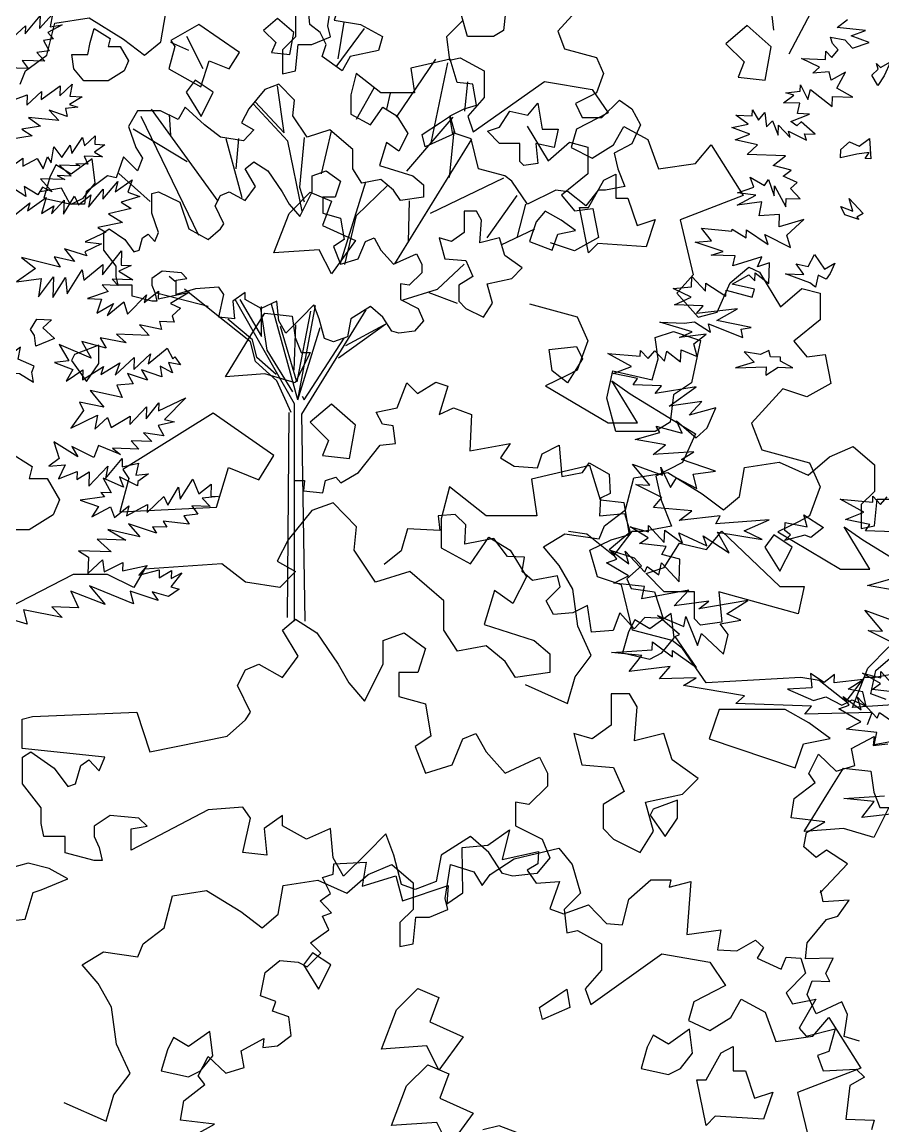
# Model space of a CAD drawing. Header units: inches. Extents: x 11.9 to 85.3, y 21.1 to 37.4.
# Drawn here: x 60.496 to 61.002, y 23.012 to 23.66 of the extents above; entities that cross this region are included whole.
import ezdxf

# ---------------------------------------------------------------- set-up
doc = ezdxf.new("R2010")
doc.units = ezdxf.units.IN
doc.header["$MEASUREMENT"] = 0
doc.layers.add('CAY', color=94, linetype='Continuous')
doc.layers.add('CAY-3', color=61, linetype='Continuous')

# ---------------------------------------------------------------- blocks, each defined once
blk = doc.blocks.new('A$C76451831')
at = {"layer": 'CAY'}
for p, q in [((1288.9, 1909.2), (1320.1, 1922.7)), ((1320.1, 1922.7), (1347.8, 1898.6)), ((1261.1, 1885), (1288.9, 1909.2)), ((1171.5, 1857.3), (1178, 1895)), ((1178, 1895), (1223.4, 1902.1)), ((1223.4, 1902.1), (1261.1, 1885)), ((1347.8, 1898.6), (1347.8, 1863.8)), ((1022.3, 1839.6), (1033, 1881.5)), ((1033, 1881.5), (1077.8, 1888.5)), ((1077.8, 1888.5), (1122.6, 1860.8)), ((1347.8, 1863.8), (1330.7, 1846.6)), ((1122.6, 1860.8), (1150.3, 1839.6)), ((1150.3, 1839.6), (1171.5, 1857.3)), ((1347.8, 1818.9), (1351.4, 1853.7)), ((1351.4, 1853.7), (1369, 1853.7)), ((994.6, 1818.9), (1022.3, 1839.6)), ((1330.7, 1846.6), (1330.7, 1815.4)), ((915, 1791.2), (942.7, 1808.3)), ((942.7, 1808.3), (987.6, 1801.8)), ((987.6, 1801.8), (994.6, 1818.9)), ((1330.7, 1815.4), (1347.8, 1818.9)), ((935.7, 1767), (915, 1791.2)), ((3764, 1772.8), (3822.4, 1787)), ((3822.4, 1787), (3840.1, 1765.7)), ((953.4, 1735.8), (935.7, 1767)), ((3573, 1752.2), (3604.2, 1765.7)), ((3604.2, 1765.7), (3631.9, 1741.6)), ((3673.8, 1720.9), (3680.9, 1765.7)), ((3680.9, 1765.7), (3711.5, 1755.7)), ((3732.8, 1752.2), (3764, 1772.8)), ((3840.1, 1765.7), (3850.7, 1728)), ((3545.3, 1728), (3573, 1752.2)), ((3711.5, 1755.7), (3722.2, 1738)), ((3722.2, 1738), (3732.8, 1752.2)), ((959.8, 1687.4), (953.4, 1735.8)), ((3455.6, 1700.3), (3462.1, 1738)), ((3462.1, 1738), (3507.5, 1745.1)), ((3507.5, 1745.1), (3545.3, 1728)), ((3631.9, 1741.6), (3631.9, 1706.7)), ((3306.5, 1682.6), (3317.1, 1724.4)), ((3317.1, 1724.4), (3361.9, 1731.5)), ((3361.9, 1731.5), (3406.7, 1703.8)), ((3677.3, 1706.7), (3673.8, 1720.9)), ((3850.7, 1728), (3829.5, 1706.7)), ((3631.9, 1706.7), (3614.8, 1689.6)), ((3653.2, 1696.7), (3677.3, 1706.7)), ((3829.5, 1706.7), (3833, 1676.1)), ((3406.7, 1703.8), (3434.4, 1682.6)), ((3434.4, 1682.6), (3455.6, 1700.3)), ((3631.9, 1661.9), (3635.5, 1696.7)), ((3635.5, 1696.7), (3653.2, 1696.7)), ((977.5, 1649), (959.8, 1687.4)), ((3278.8, 1661.9), (3306.5, 1682.6)), ((3614.8, 1689.6), (3614.8, 1658.4)), ((3833, 1676.1), (3847.2, 1679)), ((3847.2, 1679), (3878.4, 1661.9)), ((3271.7, 1644.8), (3278.8, 1661.9)), ((3614.8, 1658.4), (3631.9, 1661.9)), ((3878.4, 1661.9), (3878.4, 1627.1)), ((956.3, 1621.3), (977.5, 1649)), ((3199.2, 1634.2), (3226.9, 1651.3)), ((3226.9, 1651.3), (3271.7, 1644.8)), ((3864.3, 1582.3), (3957.4, 1648.4)), ((3957.4, 1648.4), (4019.9, 1637.7)), ((3219.8, 1610), (3199.2, 1634.2)), ((4019.9, 1637.7), (4040.5, 1607.1)), ((946.3, 1586.5), (956.3, 1621.3)), ((3878.4, 1627.1), (3857.2, 1602.9)), ((890.9, 1611.3), (946.3, 1586.5)), ((3237.5, 1578.7), (3219.8, 1610)), ((4040.5, 1607.1), (3999.3, 1585.8)), ((3857.2, 1602.9), (3864.3, 1582.3)), ((4047.6, 1565.2), (4061.2, 1589.4)), ((4061.2, 1589.4), (4092.4, 1572.3)), ((3244, 1530.4), (3237.5, 1578.7)), ((3999.3, 1585.8), (3992.2, 1561.6)), ((3992.2, 1561.6), (4019.9, 1548.1)), ((4019.9, 1548.1), (4047.6, 1565.2)), ((4092.4, 1572.3), (4106.6, 1533.9)), ((4154.9, 1541), (4175.6, 1565.2)), ((4175.6, 1565.2), (4217.4, 1499.1)), ((4106.6, 1533.9), (4154.9, 1541)), ((3261.7, 1492), (3244, 1530.4)), ((3240.4, 1464.3), (3261.7, 1492)), ((4217.4, 1499.1), (4134.9, 1467.3)), ((3230.4, 1429.5), (3240.4, 1464.3)), ((4134.9, 1467.3), (4152, 1395.3)), ((3175, 1454.3), (3230.4, 1429.5)), ((5019.2, 937.2), (4991.7, 907.3)), ((4701.9, 860.6), (4738.9, 910.7)), ((4704.6, 871.1), (4712.5, 918.7)), ((5357.2, 912.1), (5370.7, 922.5)), ((5394.2, 908.1), (5357.2, 912.1)), ((4527.8, 857.9), (4506.6, 900.2)), ((4991.7, 907.3), (5000.7, 884.1)), ((5351, 891), (5348.6, 899.3)), ((5348.6, 899.3), (5367.1, 895.9)), ((5367.1, 895.9), (5377.5, 884.7)), ((5375.4, 901.1), (5394.2, 908.1)), ((5399.1, 892.1), (5375.4, 901.1)), ((4509.3, 881.7), (4485.5, 892.2)), ((5000.7, 884.1), (5042.4, 872.7)), ((5350.4, 872.5), (5358.4, 882.6)), ((5358.4, 882.6), (5351, 891)), ((5377.5, 884.7), (5399.1, 892.1)), ((4781, 794.5), (4832.5, 870.4)), ((4850.9, 870.4), (4799.8, 858.6)), ((4860, 840.1), (4850.9, 870.4)), ((5042.4, 872.7), (5051.8, 851.9)), ((5310.5, 871.2), (5342.1, 870.1)), ((5334.1, 859.9), (5310.5, 871.2)), ((5342.1, 870.1), (5342.5, 880.9)), ((5342.5, 880.9), (5350.4, 872.5)), ((4799.8, 858.6), (4804.6, 826.3)), ((4826.2, 761), (4847.8, 865.6)), ((5325.6, 852), (5334.1, 859.9)), ((5347, 854), (5325.6, 852)), ((5349.4, 843.1), (5347, 854)), ((5368.3, 853.3), (5349.4, 843.1)), ((5356.7, 832.4), (5368.3, 853.3)), ((4626.9, 837.7), (4608.4, 831)), ((4647.3, 816.9), (4626.9, 837.7)), ((4728.3, 851.9), (4721.2, 824)), ((4760.5, 826.3), (4728.3, 851.9)), ((4880.8, 837.7), (4860, 840.1)), ((4870.1, 802.5), (4874.1, 840.9)), ((4885.5, 810.2), (4880.8, 837.7)), ((5051.8, 851.9), (5042.4, 826.3)), ((4608.4, 831), (4587.6, 805.5)), ((4634, 774), (4625.3, 835.7)), ((4721.2, 824), (4721.2, 798.4)), ((4728.6, 791.9), (4751.7, 832.8)), ((4804.6, 826.3), (4760.5, 826.3)), ((4768, 805.1), (4772.9, 825.9)), ((5042.4, 826.3), (5033.3, 821.6)), ((5287.1, 813.5), (5300.6, 823.4)), ((5290.3, 826.5), (5309, 828.6)), ((5300.6, 823.4), (5290.3, 826.5)), ((5309, 828.6), (5309.3, 836.7)), ((5309.3, 836.7), (5319, 817.8)), ((5319, 817.8), (5322.2, 830.9)), ((5322.2, 830.9), (5350.9, 808.5)), ((5377.6, 820.8), (5356.7, 832.4)), ((4638.7, 763.4), (4593.5, 812.2)), ((4595.8, 814.5), (4634, 774)), ((4645.4, 796.4), (4647.3, 816.9)), ((4869.4, 805.5), (4885.5, 810.2)), ((5033.3, 821.6), (5014.8, 812.5)), ((5014.8, 812.5), (5023.9, 794.1)), ((5049.4, 794.1), (5072.6, 816.9)), ((5072.6, 816.9), (5088.7, 805.5)), ((5308.4, 812.7), (5287.1, 813.5)), ((5305.2, 799.3), (5308.4, 812.7)), ((5350.9, 808.5), (5351.3, 821.7)), ((5351.3, 821.7), (5377.6, 820.8)), ((4442.1, 803.1), (4430.3, 782.3)), ((4472, 803.1), (4442.1, 803.1)), ((4522.3, 639.8), (4446.8, 795.6)), ((4547.7, 684.5), (4460.2, 805.1)), ((4495.2, 791.7), (4472, 803.1)), ((4485.8, 770.9), (4483.8, 797.9)), ((4504.2, 807.8), (4495.2, 791.7)), ((4529.8, 784.6), (4504.2, 807.8)), ((4587.6, 805.5), (4578.1, 787)), ((4663.8, 768.5), (4645.4, 796.4)), ((4721.2, 798.4), (4746.8, 784.6)), ((4746.8, 784.6), (4762.9, 807.8)), ((4762.9, 807.8), (4781.4, 796.4)), ((4781.4, 796.4), (4795.5, 773.2)), ((4794.3, 724.1), (4854.9, 794.5)), ((4850.9, 796.4), (4869.4, 805.5)), ((4857.6, 773.2), (4850.9, 796.4)), ((5088.7, 805.5), (5100.1, 784.6)), ((5240.9, 785.6), (5224.9, 797.1)), ((5224.9, 797.1), (5246.2, 796.3)), ((5246.2, 796.3), (5246.5, 804)), ((5246.5, 804), (5254.2, 790.6)), ((5254.2, 790.6), (5262.7, 800.7)), ((5262.7, 800.7), (5264.7, 782.1)), ((5296.7, 789.1), (5321.1, 798.7)), ((5321.1, 798.7), (5305.2, 799.3)), ((4430.3, 782.3), (4439.8, 754.7)), ((4550.6, 768.5), (4529.8, 784.6)), ((4578.1, 787), (4594.3, 777.9)), ((4951.7, 782.9), (4979.4, 737.5)), ((5023.9, 794.1), (5049.4, 794.1)), ((5100.1, 784.6), (5088.7, 759.5)), ((5219.4, 781), (5240.9, 785.6)), ((5243.1, 772.4), (5219.4, 781)), ((5264.7, 782.1), (5272.7, 790)), ((5272.7, 790), (5280.2, 771.1)), ((5280.2, 771.1), (5280.7, 784.3)), ((5280.7, 784.3), (5296, 767.8)), ((5304.7, 783.4), (5296.7, 789.1)), ((5310.3, 788.7), (5304.7, 783.4)), ((5328.3, 772.2), (5310.3, 788.7)), ((4507, 736.3), (4436.2, 779.1)), ((4580.5, 763.8), (4550.6, 768.5)), ((4579.1, 689), (4557.9, 766.3)), ((4571.1, 726.8), (4574.5, 766.9)), ((4594.3, 777.9), (4580.5, 763.8)), ((4659.9, 768.1), (4654, 702.8)), ((4693.7, 777.9), (4663.8, 768.5)), ((4682.7, 720.5), (4695.7, 776.4)), ((4723.6, 752.4), (4693.7, 777.9)), ((4778.7, 602.9), (4879.6, 765.8)), ((4795.5, 773.2), (4783.7, 750)), ((4850.1, 715.8), (4856.4, 776.4)), ((4878.5, 766.1), (4857.6, 773.2)), ((4887.9, 726.8), (4878.5, 766.1)), ((5223.8, 764.9), (5243.1, 772.4)), ((5296, 767.8), (5293.5, 776.1)), ((5293.5, 776.1), (5317.1, 764.4)), ((5314.7, 772.6), (5328.3, 772.2)), ((5317.1, 764.4), (5314.7, 772.6)), ((4439.8, 754.7), (4448.8, 741)), ((4657.5, 671.8), (4638.7, 763.4)), ((4723.6, 726.8), (4723.6, 752.4)), ((4767.6, 761.4), (4758.6, 731.5)), ((4783.7, 750), (4767.6, 761.4)), ((4979.4, 737.5), (5007.1, 761.7)), ((5007.1, 761.7), (5031.3, 755.2)), ((5031.3, 755.2), (5031.3, 720.4)), ((5088.7, 759.5), (5065.6, 747.7)), ((5253, 758.5), (5223.8, 764.9)), ((5239.5, 745.8), (5253, 758.5)), ((4423.7, 742.9), (4414.2, 715.4)), ((4430.3, 736.3), (4423.7, 742.9)), ((4448.8, 741), (4442.1, 724.5)), ((5065.6, 747.7), (5070.3, 726.8)), ((5289.7, 744), (5239.5, 745.8)), ((5273.4, 731.5), (5289.7, 744)), ((4442.1, 724.5), (4430.3, 736.3)), ((4735.4, 708.3), (4723.6, 726.8)), ((4758.6, 731.5), (4802.2, 717.8)), ((4922.5, 717.8), (4887.9, 726.8)), ((5070.3, 726.8), (5079.3, 704)), ((5297.2, 725.2), (5273.4, 731.5)), ((5286.5, 717.4), (5297.2, 725.2)), ((4402.8, 717.8), (4374.9, 696.9)), ((4414.2, 715.4), (4402.8, 717.8)), ((4458.8, 684.4), (4417.8, 720.8)), ((4707.6, 603.7), (4740.9, 709.9)), ((4760.5, 713.1), (4735.4, 708.3)), ((4777, 699.3), (4760.5, 713.1)), ((4802.2, 717.8), (4816, 706)), ((4825.4, 669), (4921.3, 715.4)), ((4931.5, 710.7), (4922.5, 717.8)), ((4952.3, 680.8), (4931.5, 710.7)), ((5031.3, 720.4), (4996.5, 692.7)), ((5248.4, 702.9), (5243.4, 716.2)), ((5243.4, 716.2), (5262.1, 705.1)), ((5262.1, 705.1), (5267.3, 713.1)), ((5267.3, 713.1), (5274.7, 691.5)), ((5304.8, 709.1), (5286.5, 717.4)), ((5296.4, 701.2), (5304.8, 709.1)), ((4342.7, 701.7), (4314.8, 696.9)), ((4354.1, 680.8), (4342.7, 701.7)), ((4374.9, 696.9), (4372.6, 680.8)), ((4654, 702.8), (4659.9, 684)), ((4728.7, 665.9), (4769.2, 705.2)), ((4786.1, 685.5), (4777, 699.3)), ((4816, 706), (4816, 689.9)), ((4989.3, 699.3), (4952.3, 680.8)), ((5005.4, 696.9), (4989.3, 699.3)), ((5028.6, 678.5), (5005.4, 696.9)), ((5044.7, 699.3), (5028.6, 678.5)), ((5054.2, 699.3), (5044.7, 699.3)), ((5079.3, 704), (5054.2, 699.3)), ((5226.8, 695.5), (5248.4, 702.9)), ((5250.7, 692.4), (5226.8, 695.5)), ((5274.7, 691.5), (5275.2, 704.7)), ((5275.2, 704.7), (5290.1, 677.4)), ((5309, 687.6), (5296.4, 701.2)), ((4372.6, 680.8), (4354.1, 680.8)), ((4816, 689.9), (4786.1, 685.5)), ((4796.7, 631.7), (4797.9, 685.1)), ((4899.3, 636.8), (4938.6, 692.2)), ((4938.6, 636.8), (4950, 680.8)), ((4996.5, 692.7), (5013.6, 672)), ((5226.3, 679.6), (5250.7, 692.4)), ((5258.6, 683.9), (5226.3, 679.6)), ((5255.2, 665.5), (5258.6, 683.9)), ((5290.1, 677.4), (5290.5, 688.3)), ((5290.5, 688.3), (5309, 687.6)), ((4713.4, 601.8), (4728.7, 665.9)), ((5013.6, 672), (5037.8, 675)), ((5037.8, 675), (5044.9, 637.2)), ((5282, 667.2), (5255.2, 665.5)), ((5281.5, 650.9), (5282, 667.2)), ((5313.5, 660.7), (5281.5, 650.9)), ((5291.5, 640.2), (5313.5, 660.7)), ((4917.8, 627.7), (4961.8, 648.6)), ((5044.9, 637.2), (5013.6, 619.5)), ((5179.9, 649.5), (5219.6, 645.4)), ((5192.9, 632.7), (5179.9, 649.5)), ((5219.6, 645.4), (5219.7, 648.1)), ((5219.7, 648.1), (5238.4, 636.6)), ((5238.4, 636.6), (5238.7, 647.4)), ((5238.7, 647.4), (5267.1, 627.9)), ((5262.5, 641.2), (5296.4, 624.1)), ((5267.1, 627.9), (5262.5, 641.2)), ((5296.4, 624.1), (5291.5, 640.2)), ((5013.6, 619.5), (4982.4, 630.1)), ((5171.6, 631.2), (5192.9, 632.7)), ((5208.3, 619), (5171.6, 631.2)), ((5192.3, 614.2), (5208.3, 619)), ((5224, 613.1), (5192.3, 614.2)), ((5220.8, 600), (5224, 613.1)), ((5258.8, 611.8), (5220.8, 600)), ((5252.9, 598.9), (5258.8, 611.8)), ((4834.4, 569.5), (4869.4, 602.2)), ((5268.9, 603.8), (5252.9, 598.9)), ((5268, 577.1), (5268.9, 603.8)), ((4491.5, 579.5), (4483.4, 586)), ((5166.8, 572.4), (5167.3, 586)), ((5167.3, 586), (5185.2, 566.8)), ((5219.9, 576), (5241.7, 588.4)), ((5241.7, 588.4), (5249.5, 580.4)), ((5249.5, 580.4), (5249.9, 590.8)), ((5249.9, 590.8), (5268, 577.1)), ((4534.5, 546.7), (4466.9, 564.4)), ((4541.2, 539.6), (4503.7, 569.7)), ((4789.6, 555.4), (4834.4, 569.5)), ((4823, 565.2), (4860, 551.4)), ((5142.7, 570.6), (5166.8, 572.4)), ((5166.3, 559.3), (5142.7, 570.6)), ((5185.2, 566.8), (5185.5, 577.2)), ((5185.5, 577.2), (5211.7, 560.4)), ((5211.7, 560.4), (5212, 568.1)), ((5212, 568.1), (5246.1, 559.2)), ((5249.2, 569.6), (5219.9, 576)), ((5246.1, 559.2), (5249.2, 569.6)), ((4647.3, 419.7), (4569.9, 556)), ((4575.8, 556.2), (4604.1, 507.8)), ((4651.6, 424.8), (4617.3, 549.9)), ((5144.7, 549.2), (5166.3, 559.3)), ((5181.8, 547.9), (5144.7, 549.2)), ((4589.9, 500.7), (4541.2, 539.6)), ((4602.9, 544.4), (4611.2, 489.7)), ((4604.1, 507.8), (4604.1, 546.7)), ((4668.2, 540.8), (4650.5, 448.4)), ((4651.6, 424.8), (4675, 548.1)), ((4656.8, 405.9), (4741.3, 542.4)), ((5173.3, 537.8), (5181.8, 547.9)), ((5227, 544), (5173.3, 537.8)), ((5199.7, 528.7), (5227, 544)), ((4592.3, 503.1), (4560.4, 530.2)), ((4650.5, 448.4), (4629.2, 520.8)), ((4646.9, 463.7), (4649.3, 523.1)), ((4705.1, 479.9), (4766.8, 524.3)), ((4714.5, 496), (4764.5, 523.1)), ((5125.3, 526.3), (5157, 525.2)), ((5167.5, 513.9), (5125.3, 526.3)), ((5157, 525.2), (5170.6, 527)), ((5170.6, 527), (5191.5, 513.1)), ((5189.1, 524.1), (5233.8, 506.2)), ((5191.5, 513.1), (5189.1, 524.1)), ((5244.7, 519.4), (5199.7, 528.7)), ((4651.6, 424.8), (4681.2, 519.2)), ((5150.9, 506.4), (5167.5, 513.9)), ((5185.9, 510.6), (5150.9, 506.4)), ((5169.6, 498), (5185.9, 510.6)), ((5231.5, 517.1), (5244.7, 519.4)), ((5233.8, 506.2), (5231.5, 517.1)), ((4596.6, 475.1), (4589.9, 500.7)), ((4598.2, 480.3), (4592.3, 503.1)), ((4659.9, 424.8), (4712.2, 505.4)), ((5174, 481.5), (5169.6, 498)), ((4623.3, 457.8), (4598.2, 480.3)), ((4611.2, 489.7), (4644.6, 435.4)), ((5057.3, 485.6), (5099.7, 481.8)), ((5088.4, 468.6), (5057.3, 485.6)), ((5099.7, 481.8), (5100, 489.5)), ((5100, 489.5), (5110.1, 478.8)), ((5110.1, 478.8), (5118.6, 488.9)), ((5118.6, 488.9), (5131.2, 475.3)), ((5131.2, 475.3), (5134.4, 488.3)), ((5134.4, 488.3), (5152.5, 474.6)), ((5152.5, 474.6), (5153.1, 490.4)), ((5153.1, 490.4), (5174, 481.5)), ((4624.5, 449.6), (4596.6, 475.1)), ((5064.1, 459.1), (5088.4, 468.6)), ((4643, 408.3), (4624.5, 449.6)), ((5062.5, 449.6), (5086.7, 432.5)), ((5096, 452.5), (5064.1, 459.1)), ((5090.3, 444.6), (5096, 452.5)), ((5127.4, 443.3), (5090.3, 444.6)), ((5119.3, 433.1), (5127.4, 443.3)), ((5172.7, 441.7), (5119.3, 433.1)), ((5137.3, 416.6), (5172.7, 441.7)), ((4647.3, 135.4), (4647.3, 419.7)), ((4657.5, 429.5), (4659.9, 424.8)), ((5180.2, 422.8), (5137.3, 416.6)), ((5163.7, 404.8), (5180.2, 422.8)), ((4638.3, 140.1), (4640.6, 408.3)), ((4661.5, 135.4), (4656.8, 405.9)), ((5198.4, 414.5), (5163.7, 404.8)), ((5187.1, 388.1), (5198.4, 414.5)), ((5120.6, 390.5), (5154.7, 381.1)), ((5125.3, 382.1), (5120.6, 390.5)), ((5154.7, 381.1), (5147.1, 397.2)), ((5147.1, 397.2), (5173, 375)), ((3883.8, 380.2), (3846.1, 373.1)), ((5093.2, 372.8), (5125.3, 382.1)), ((5171.9, 380.3), (5154.8, 342.6)), ((5173, 375), (5187.1, 388.1)), ((3831.9, 373.1), (3807.8, 341.8)), ((3846.1, 373.1), (3831.9, 373.1)), ((5132.9, 366), (5093.2, 372.8)), ((5116.6, 353.4), (5132.9, 366)), ((5169.7, 356.6), (5116.6, 353.4)), ((5153.5, 346.7), (5169.7, 356.6)), ((5198.3, 331.5), (5153.5, 346.7)), ((5112.4, 313.2), (5089.4, 340.8)), ((5089.4, 340.8), (5128.7, 326.2)), ((5154.8, 342.6), (5120.1, 324.9)), ((5126.4, 336.8), (5139.1, 310)), ((5128.7, 326.2), (5126.4, 336.8)), ((5120.1, 324.9), (5127.1, 293.6)), ((5139.1, 310), (5147.2, 322.9)), ((5147.2, 322.9), (5173.5, 308.8)), ((5168.7, 327.6), (5198.3, 331.5)), ((5173.5, 308.8), (5168.7, 327.6)), ((5093.9, 313.9), (5112.4, 313.2)), ((5127.7, 296.8), (5093.9, 313.9)), ((5116.8, 284), (5127.7, 296.8)), ((5127.1, 293.6), (5140.7, 259.4)), ((5167, 279.6), (5116.8, 284)), ((5150.7, 267), (5167, 279.6)), ((5110.3, 252.1), (5110.6, 260.2)), ((5110.6, 260.2), (5131.1, 238.2)), ((5204.4, 272.8), (5150.7, 267)), ((5198.6, 262.6), (5204.4, 272.8)), ((5268.1, 267.9), (5198.6, 262.6)), ((5235.4, 253.2), (5268.1, 267.9)), ((5029.8, 248.8), (5005.7, 252.3)), ((5064.6, 221), (5029.8, 248.8)), ((5088.8, 252.3), (5064.6, 221)), ((5110, 244.4), (5086.5, 258.4)), ((5086.5, 258.4), (5110.3, 252.1)), ((5103, 252.3), (5088.8, 252.3)), ((5140.7, 259.4), (5103, 252.3)), ((5131.1, 238.2), (5131.7, 254.1)), ((5131.7, 254.1), (5155.1, 237.4)), ((5155.1, 237.4), (5150.1, 250.7)), ((5150.1, 250.7), (5186.7, 233.6)), ((5186.7, 233.6), (5182.2, 246.9)), ((5182.2, 246.9), (5215.8, 224.4)), ((5200.9, 251.6), (5259, 241.9)), ((5215.8, 224.4), (5200.9, 251.6)), ((5259, 241.9), (5235.4, 253.2)), ((5098.9, 236.6), (5110, 244.4)), ((5133.6, 232.7), (5098.9, 236.6)), ((5127.8, 222.5), (5133.6, 232.7)), ((5069.2, 216.4), (5061.4, 227.5)), ((5061.4, 227.5), (5084.8, 210.4)), ((5080, 226.9), (5105.7, 199.2)), ((5084.8, 210.4), (5080, 226.9)), ((5151.6, 216.2), (5127.8, 222.5)), ((5055.4, 211.4), (5069.2, 216.4)), ((5084.3, 194.5), (5055.4, 211.4)), ((5105.7, 199.2), (5108.7, 206.8)), ((5108.7, 206.8), (5124.2, 195.8)), ((5124.2, 195.8), (5127.5, 211.6)), ((5127.5, 211.6), (5150.6, 186.8)), ((5150.6, 186.8), (5151.6, 216.2)), ((5065.3, 184.8), (5084.3, 194.5)), ((5105.1, 180.6), (5065.3, 184.8)), ((5101.8, 164.4), (5105.1, 180.6)), ((5163.4, 175.9), (5101.8, 164.4)), ((5144.1, 155.3), (5163.4, 175.9)), ((5189.6, 161.4), (5144.1, 155.3)), ((5240.4, 162.3), (5176.1, 151.4)), ((5176.1, 151.4), (5189.6, 161.4)), ((5213, 144.7), (5240.4, 162.3)), ((5231.3, 136.3), (5213, 144.7)), ((5150.9, 117.8), (5122.3, 142.4)), ((5122.3, 142.4), (5156.7, 128.1)), ((5156.7, 128.1), (5159.4, 141.1)), ((5159.4, 141.1), (5174.4, 103.4)), ((5204.4, 131.8), (5231.3, 136.3)), ((5214.8, 117.9), (5204.4, 131.8)), ((5145.4, 115.3), (5150.9, 117.8)), ((5174.4, 103.4), (5180, 119.1)), ((5180, 119.1), (5208.5, 91.8)), ((5208.5, 91.8), (5214.8, 117.9)), ((5115.3, 97.8), (5115.7, 108.2)), ((5115.7, 108.2), (5141.7, 88.7)), ((5173.4, 74.4), (5145.4, 115.3)), ((5062.2, 94.2), (5115.3, 97.8)), ((5101.9, 90.1), (5062.2, 94.2)), ((5085.3, 69.4), (5101.9, 90.1)), ((5141.7, 88.7), (5142, 96.8)), ((5142, 96.8), (5173.4, 74.4)), ((5138.6, 75.7), (5085.3, 69.4)), ((5124.9, 59.8), (5138.6, 75.7)), ((5172.9, 60.9), (5124.9, 59.8)), ((5156.3, 51), (5172.9, 60.9)), ((5236, 37.4), (5156.3, 51)), ((5224.8, 27.3), (5236, 37.4)), ((5323.5, 23.9), (5224.8, 27.3)), ((5314.9, 13.3), (5323.5, 23.9)), ((5402.9, 15.7), (5314.9, 13.3)), ((5396.9, 0), (5402.9, 15.7))]:
    blk.add_line(p, q, dxfattribs=at)
for points in [[(4216, 1534.3), (4196, 1540.6), (4200.2, 1569.1), (4192.8, 1586), (4159, 1570.1), (4147.4, 1595.5), (4153.8, 1613.4), (4177, 1612.3), (4171.7, 1622.9), (4181.2, 1642.9), (4145.3, 1641.9), (4147.4, 1663), (4172.8, 1693.5), (4187.5, 1697.8), (4202.3, 1718.9), (4168.5, 1716.7), (4165.4, 1731.5), (4164.3, 1728.3), (4200.2, 1766.3), (4172.8, 1784.2), (4159, 1774.7), (4143.2, 1788.5), (4146.4, 1807.4), (4170.6, 1821.2), (4126.4, 1826.4), (4130.6, 1851.7), (4158, 1872.8), (4149.6, 1884.4), (4162.2, 1909.7), (4185.4, 1887.6), (4209.7, 1895), (4205.5, 1917.1), (4235, 1933), (4233.9, 1921.4), (4252.9, 1923.5)], [(4250.8, 1981.5), (4230.8, 1988.9), (4237.1, 2019.4), (4256.1, 2035.3)], [(460.4, 1022.4), (484.6, 1036.1), (440.3, 1041.4), (444.5, 1066.7), (472, 1087.8), (463.5, 1099.4), (476.2, 1124.7), (499.4, 1102.6), (523.6, 1110), (519.4, 1132.1), (549, 1147.9), (547.9, 1136.3), (566.9, 1138.4), (584.8, 1152.1), (581.7, 1176.4), (560.6, 1183.8), (564.8, 1196.4), (544.7, 1203.8), (551.1, 1234.4), (570.1, 1250.2), (594.3, 1248.1), (605.9, 1241.8), (623.8, 1259.7), (610.1, 1273.4), (634.4, 1290.3), (625.9, 1308.2), (637.6, 1312.5), (622.8, 1328.3), (636.5, 1337.8), (625.9, 1358.9), (639.7, 1363.1), (640.7, 1376.8), (682.9, 1378.9), (677.6, 1347.3), (721.9, 1361), (730.4, 1328.3), (790.5, 1348.3), (788.4, 1324.1), (809.5, 1338.8), (808.4, 1397.9), (842.2, 1401.1), (870.6, 1421.1), (861.1, 1382.1), (908.6, 1392.6), (907.6, 1376.8), (893.8, 1368.4), (905.4, 1351.5), (936, 1353.6), (923.4, 1317.7), (941.3, 1311.4), (974, 1323), (997.2, 1298.7), (1018.3, 1296.6), (1026.7, 1330.4), (1055.2, 1355.7), (1081.6, 1355.7), (1079.5, 1346.2), (1107.9, 1353.6), (1102.7, 1284), (1147, 1290.3), (1142.7, 1263.9), (1168.1, 1262.9), (1192.3, 1276.6), (1202.9, 1267.1), (1194.4, 1253.4), (1226.1, 1238.6), (1232.4, 1254.5), (1251.4, 1253.4), (1257.7, 1233.4), (1232.4, 1208), (1240.8, 1193.3), (1271.4, 1199.6), (1249.3, 1161.6), (1258.8, 1151.1), (1296.7, 1160.6), (1288.3, 1131.1), (1273.5, 1125.8), (1280.9, 1105.7), (1324.2, 1107.9), (1334.7, 1097.3), (1315.7, 1086.8), (1310.4, 1042.5), (1347.4, 1041.4), (1344.2, 1028.7)], [(3881.7, 196.4), (3828.5, 190.1), (3845, 210.9), (3805.3, 215), (3858.5, 218.6)], [(3906.5, 296.7), (3844.9, 285.2), (3848.2, 301.4), (3808.5, 305.5), (3827.4, 315.3), (3798.5, 332.2), (3812.3, 337.1), (3804.5, 348.3), (3827.9, 331.1), (3823.1, 347.6), (3848.9, 320), (3851.8, 327.6), (3867.3, 316.6)], [(3876.8, 353.5), (3842, 357.4), (3853.2, 365.2), (3829.6, 379.1), (3853.4, 372.9), (3853.7, 381), (3874.2, 359)], [(3870.8, 417.6), (3837, 434.6), (3855.6, 434), (3832.5, 461.5), (3871.9, 447)], [(3876, 486.8), (3836.3, 493.6), (3868.4, 502.9)], [(3870.5, 564), (3833.4, 565.3), (3839.1, 573.3), (3807.2, 579.8), (3831.5, 589.4), (3800.4, 606.4), (3842.9, 602.6), (3843.1, 610.3), (3853.2, 599.5), (3861.7, 609.7)], [(4273.5, 893.6), (4295.6, 914.1), (4295.2, 903.7), (4314.6, 927.1), (4314, 910.8), (4331, 929.2), (4327.7, 913), (4343.6, 915.2), (4324.7, 905.4), (4332.1, 897), (4318.9, 894.7), (4326.6, 881.3), (4310.2, 879.2), (4320.7, 867.9), (4291.3, 868.9), (4299.1, 858.2), (4269.6, 859.3)], [(4270.8, 813.9), (4297.8, 823.8), (4297.4, 810.2), (4316.6, 828.2), (4316.2, 817.7), (4340.9, 835.5), (4340.4, 822.3), (4356.8, 837.6), (4353.5, 821.9), (4369.8, 821.3), (4353.1, 811), (4363.9, 807.9), (4348, 805.8), (4349.9, 795.3), (4326.6, 803.8), (4339.3, 790.2), (4299.5, 794.3), (4315, 782.9), (4290.8, 778.7), (4304.1, 770.1), (4277.2, 765.6)], [(4264.8, 720.7), (4292.2, 741.1), (4291.9, 730.6), (4310.8, 740.4), (4318.5, 727), (4324.5, 742.7), (4329.2, 734.8), (4332.6, 756), (4343, 742), (4354, 757.9), (4356.3, 747), (4370.2, 767.8), (4372.6, 757.3), (4386.6, 770), (4386.2, 759.1), (4399.3, 758.6), (4385.9, 748.7), (4396.1, 742.9), (4372.1, 743.7), (4377.2, 733.1), (4361.3, 733.7), (4366.6, 730.8), (4339.9, 731.7), (4355.3, 717.6), (4336.8, 718.2), (4347, 712.9), (4315.3, 714), (4330.6, 697.1), (4317.6, 703), (4311.9, 692.8), (4293.7, 703.8), (4295.9, 690.6), (4275.1, 704.5)], [(4279.1, 664.5), (4301.1, 682.3), (4298, 672), (4322.6, 689.7), (4316.4, 668.6), (4332.6, 678.5), (4329.6, 668.1), (4346.1, 686.1), (4345.4, 667.6), (4359.8, 691.1), (4364.9, 680), (4381.2, 693.1), (4377.9, 676.9), (4397.3, 700.2), (4396.8, 687.1), (4416.2, 710.4), (4413, 696.9), (4434.9, 712.5), (4429.3, 696.4), (4445, 690.8), (4420.7, 683.5), (4433.6, 674.9), (4404.3, 668.2), (4422.5, 656.7), (4390.1, 650.1), (4400.8, 644.3), (4373.6, 631.7), (4394.8, 628.7), (4373.2, 618.6), (4375.7, 613), (4346.5, 622.2), (4359.6, 605.9), (4333, 611.8), (4340.7, 598.4), (4290.4, 611), (4308.5, 596.8), (4283.9, 579.1), (4316.2, 583.4), (4312.6, 559.5), (4332.1, 585.5), (4331.2, 558.8), (4348, 585), (4349.9, 563.6), (4369.6, 594.7), (4371.9, 581.4), (4396.6, 601.9), (4396.1, 588.3), (4421.2, 619.6), (4420.6, 601), (4433.7, 600.6), (4417.6, 593), (4435.8, 581.9), (4409.1, 582.8), (4416.9, 574.4), (4395.7, 575.2), (4403.5, 566.7), (4376.5, 557.2), (4395, 556.6), (4388.9, 538.2), (4410.7, 550.6), (4402.4, 535), (4424.3, 552.8), (4428.8, 536.8), (4453.7, 562.3), (4450.6, 551.9), (4469.7, 567.1), (4469.3, 556.7), (4510, 565.7), (4485.4, 550.7), (4498.4, 544.8), (4487.6, 534.8), (4490, 526.5), (4471, 527.2), (4473.4, 516.7), (4444.6, 522.7), (4457.2, 509.1), (4414.7, 510.6), (4427.4, 499.2), (4393.2, 505.9), (4400.9, 492.5), (4369.1, 501.3), (4381.4, 479.5), (4339.5, 497.3), (4352.3, 475.6), (4333.6, 473.5), (4357.4, 464.5), (4348.7, 449), (4370.5, 464.1), (4370, 450.9), (4397.4, 468.6), (4394.3, 457.8), (4418.8, 473.3), (4412.8, 457.1), (4437.7, 480.3), (4437.1, 464.5), (4459.1, 485), (4455.9, 472), (4480.7, 492.4), (4488.3, 478.5), (4490.7, 481.2), (4498.5, 470.5), (4482.7, 473.7), (4487.7, 460), (4471.7, 468.7), (4473.9, 455), (4447.5, 464.1), (4455.2, 450.7), (4428.8, 459.3), (4436.5, 445.9), (4415.1, 443.9), (4422.2, 427.8), (4380, 437), (4398.2, 415), (4366.3, 421.6), (4371.3, 411), (4354.7, 387.5), (4389.7, 404.9), (4386.3, 386.4), (4402.7, 401.7), (4407.7, 388.4), (4432.3, 403.4), (4431.9, 392.6), (4454, 415.8), (4453.4, 400), (4470, 420.7), (4469.7, 410.3), (4505.2, 427.6), (4477.4, 399.1), (4490.4, 396), (4469, 391.3), (4476.7, 377.8), (4450.1, 381.5), (4460.6, 370.2), (4433.8, 371.2), (4443.9, 360.4), (4409.5, 361.6), (4419.6, 353.1), (4391, 365), (4385, 349.3), (4356.1, 363.5), (4363.8, 350.1), (4332.7, 369.7), (4339.7, 348.2), (4326.2, 337.8), (4347.6, 339.7), (4338.8, 321.5), (4363.1, 331), (4362.7, 320.6), (4379, 330.5), (4378.3, 311.9), (4403.2, 337.8), (4400, 322), (4422.2, 348), (4421.8, 337.1), (4443.2, 341.8), (4440, 326.1), (4456.3, 327.8), (4442.4, 317.8), (4442.2, 312.4), (4418.6, 324.1), (4423.6, 310.3), (4397.2, 322.1), (4407.5, 303.2), (4394.3, 303.7), (4399.1, 298), (4367.2, 293.7), (4391, 285.2), (4382.3, 271.9), (4406.8, 284.6), (4411.8, 270.9), (4430.9, 286.1), (4427.7, 273), (4455, 287.9), (4454.6, 277.5), (4476.6, 298.1), (4481.7, 287), (4495.6, 310.5), (4497.8, 294.6), (4514.6, 320.8), (4522.1, 301.9), (4538.4, 314.5), (4537.8, 298.6), (4548.2, 298.3), (4526.8, 296.3), (4537.3, 285.1), (4513.3, 285.9), (4521.1, 275.2), (4502.5, 273.1), (4509.8, 262), (4475.5, 265.9), (4480.6, 258), (4461.6, 258.7), (4466.8, 250.4), (4430.1, 262.5), (4445.3, 245.7), (4403.1, 255.3), (4426.6, 241.3), (4389.5, 242.6), (4407.5, 225.7), (4364.9, 227.2), (4377.8, 219), (4377, 197.7), (4396.2, 215.6), (4398.4, 199.7), (4422.9, 212), (4422.5, 201.1), (4454.9, 208.2), (4443.6, 195.4), (4470.5, 202.2), (4470.2, 191.8), (4486.4, 201.6), (4486, 191.2), (4499.9, 198.4), (4485.6, 180.3), (4496.4, 177.2), (4482.5, 167.3), (4461.4, 173.5), (4469.1, 162.3), (4432.4, 174.5), (4436.8, 158), (4379.2, 181.3), (4399.6, 157), (4354.9, 174.5), (4365, 152.8), (4330.2, 154), (4343.3, 140), (4292.9, 149.9), (4297.7, 131.1), (4258.2, 142.9)], [(881.2, 1024.5), (856.9, 1034), (835.8, 1028.7)], [(5254.8, 1037.3), (5265.4, 984.5), (5273.8, 908.6)], [(5338.2, 995.1), (5322.3, 930.7), (5293.9, 877)]]:
    blk.add_lwpolyline(points, dxfattribs=at)
for points in [[(1240.2, 1791.1), (1216.4, 1806.9), (1204.5, 1791.1), (1224.3, 1759.4)], [(1085.8, 1672.3), (1081.8, 1704), (1054.1, 1684.2), (1034.3, 1696), (1026.4, 1680.2), (1018.5, 1652.5), (1054.1, 1644.6), (1069.9, 1652.5)], [(1339.1, 1632.7), (1366.8, 1660.4), (1394.5, 1648.5), (1382.7, 1616.8), (1426.2, 1597), (1394.5, 1553.5), (1378.7, 1585.2), (1319.3, 1581.2)], [(3524.3, 1634.1), (3500.5, 1649.9), (3488.6, 1634.1), (3508.4, 1602.4)], [(3821.2, 1594.5), (3833.1, 1602.4), (3837, 1578.6), (3801.4, 1562.8), (3797.4, 1578.6)], [(3369.9, 1515.3), (3365.9, 1547), (3338.2, 1527.2), (3318.4, 1539), (3310.5, 1523.2), (3302.6, 1495.5), (3338.2, 1487.6), (3354, 1495.5)], [(4035, 1519.2), (4050.8, 1527.2), (4050.8, 1495.5), (4066.6, 1495.5), (4078.5, 1459.8), (4102.3, 1467.8), (4090.4, 1432.1), (4027.1, 1436.1), (4015.2, 1424.2), (4003.3, 1483.6), (4015.2, 1483.6)], [(3623.3, 1475.7), (3651, 1503.4), (3678.7, 1491.5), (3666.8, 1459.8), (3710.3, 1440), (3678.7, 1396.5), (3662.8, 1428.1), (3603.5, 1424.2)], [(1287.7, 1470.3), (1307.5, 1502), (1343.1, 1498), (1347, 1470.3), (1355, 1450.5), (1366.8, 1450.5), (1347, 1410.9), (1307.5, 1422.8), (1256, 1418.8)], [(1058.5, 1448.2), (1054.5, 1440.3), (1074.3, 1412.6), (1090.2, 1436.3), (1090.2, 1460.1)], [(722.8, 1185.8), (750.5, 1213.5), (778.2, 1201.7), (766.3, 1170), (809.9, 1150.2), (778.2, 1106.6), (762.4, 1138.3), (703, 1134.3)], [(3702.4, 1154.9), (3710.3, 1198.4), (3678.7, 1226.2), (3651, 1202.4), (3674.7, 1178.6), (3666.8, 1158.8)], [(1109.9, 1128.8), (1106, 1160.5), (1078.3, 1140.7), (1058.5, 1152.6), (1050.5, 1136.7), (1042.6, 1109), (1078.3, 1101.1), (1094.1, 1109)], [(4709.9, 855.3), (4683.5, 873.8), (4688.8, 889.6), (4680.8, 905.5), (4667.6, 916), (4665, 945.1), (4680.8, 950.3), (4696.7, 963.5), (4686.1, 987.3), (4699.3, 1016.3), (4731, 1024.3), (4770.6, 1013.7), (4754.7, 1003.1), (4744.2, 982), (4778.5, 974.1), (4778.5, 947.7), (4757.4, 939.8), (4736.3, 931.9), (4704.6, 937.1), (4699.3, 921.3), (4733.6, 916), (4762.7, 900.2), (4757.4, 881.7), (4720.4, 873.8)], [(4865.6, 929.2), (4870.9, 953), (4905.2, 945.1), (4910.4, 963.5), (4907.8, 982), (4923.6, 987.3), (4947.4, 979.4), (4939.5, 942.4), (4923.6, 931.9), (4921, 908.1), (4907.8, 900.2), (4873.5, 900.2)], [(4403.7, 887), (4419.5, 887), (4430.1, 868.5), (4424.8, 855.3), (4403.7, 842.1), (4372, 842.1), (4358.8, 857.9), (4356.2, 876.4), (4377.3, 876.4), (4380, 892.2), (4385.2, 910.7), (4406.4, 897.5)], [(4562.1, 857.9), (4575.3, 879), (4522.5, 916), (4485.5, 894.9), (4490.8, 887), (4482.9, 857.9), (4525.1, 834.2), (4535.7, 868.5)], [(4641.2, 876.4), (4646.5, 905.5), (4625.4, 923.9), (4606.9, 908.1), (4622.8, 892.2), (4617.5, 879)], [(5402.6, 849.4), (5411, 857.2), (5408.6, 865), (5413.8, 859.4), (5427.2, 867.1), (5418.9, 848.8), (5410.3, 835.9)], [(4915.7, 781.4), (4928.9, 802.5), (4952.7, 797.2), (4965.9, 813), (4971.2, 778.7), (4992.3, 778.7), (4987, 755), (4963.2, 760.2), (4965.9, 733.8), (4947.4, 731.2), (4942.1, 736.5), (4942.1, 760.2), (4915.7, 760.2), (4899.9, 776.1)], [(5401.5, 740.1), (5393.8, 740.4), (5399.1, 748.4), (5383.1, 746.2), (5361.7, 741.5), (5362, 752.4), (5373.3, 762.4), (5386.2, 756.5), (5399.7, 766.9)], [(4499.5, 590.8), (4474.4, 593.1), (4460.6, 583.7), (4460.6, 574.6), (4464.9, 565.2), (4467.3, 553.8), (4460.6, 553.8), (4435.1, 560.5), (4435.1, 574.6), (4416.6, 574.6), (4414.2, 586), (4414.2, 599.8), (4398.1, 620.6), (4398.1, 643.8), (4405.2, 648.6), (4425.6, 634.4), (4437.4, 618.3), (4444.1, 620.6), (4448.8, 636.8), (4455.9, 641.5), (4464.9, 632), (4469.6, 643.8), (4460.6, 669), (4460.6, 694.6), (4469.6, 696.9), (4497.6, 683.2), (4509, 648.6), (4534.5, 634.4), (4550.6, 648.6), (4554.9, 655.2), (4543.5, 678.5), (4550.6, 692.2), (4562, 696.9), (4582.9, 685.5), (4596.6, 704), (4582.9, 726.8), (4594.3, 736.3), (4612.7, 724.5), (4631.2, 696.9), (4640.6, 680.8), (4654.4, 664.7), (4670.5, 696.9), (4670.5, 717.8), (4689, 724.5), (4707.5, 710.7), (4700.8, 689.9), (4684.3, 689.9), (4684.3, 669), (4707.5, 662.3), (4712.2, 634.4), (4698.4, 625.4), (4707.5, 602.2), (4730.7, 609.2), (4740.1, 632), (4751.5, 636.8), (4760.5, 620.6), (4777, 602.2), (4806.9, 615.9), (4814, 602.2), (4814, 590.8), (4797.5, 574.6), (4786.1, 576.6), (4786.1, 556.2), (4809.3, 544.4), (4816, 528.2), (4804.6, 514.5), (4783.7, 512.1), (4774.7, 514.5), (4762.9, 533), (4746.8, 546.7), (4721.2, 530.6), (4716.9, 507.4), (4698.4, 500.7), (4686.6, 505), (4679.9, 530.6), (4672.9, 549.1), (4656.8, 533), (4635.9, 512.1), (4626.9, 528.2), (4624.5, 553.8), (4603.7, 544.4), (4582.9, 556.2), (4582.9, 565.2), (4566.7, 553.8), (4569.1, 530.6), (4548.3, 533), (4554.9, 562.8), (4548.3, 572.3), (4518, 569.9), (4492.8, 562.8), (4492.8, 581.3), (4506.6, 583.7)], [(5385.6, 660.9), (5367.2, 667), (5362.2, 677.6), (5377.8, 671.6), (5372.9, 688.1), (5391.3, 668.4), (5383, 663.7)], [(4892.2, 660), (4885.5, 671.4), (4869.4, 671.4), (4869.4, 643.8), (4852.9, 632), (4836.8, 636.8), (4843.9, 609.2), (4871.4, 606.9), (4880.8, 586), (4862.3, 574.6), (4862.3, 553.8), (4871.4, 544.4), (4894.6, 533), (4906.4, 551.4), (4899.3, 576.6), (4931.5, 583.7), (4945.3, 597.4), (4922.5, 613.6), (4915.4, 636.8), (4889.8, 630.1)], [(4975.5, 671.4), (4963.7, 657.6), (4954.7, 632), (4984.6, 620.6), (4991.7, 641.5), (5014.8, 646.2), (4996.4, 660)], [(5321.5, 577.9), (5289.7, 589.5), (5313.7, 588.6), (5303.8, 602.6), (5319.5, 599.3), (5327.8, 614.9), (5340.7, 595.8), (5354.1, 603.5), (5348.2, 590.1), (5343, 582.6), (5332.3, 588), (5329, 572.2)], [(4307.3, 508.9), (4302.2, 516.8), (4310.3, 530.1), (4329.4, 529.4), (4318.1, 518.9), (4333.5, 505.2), (4309.1, 495.2)], [(4303.8, 461), (4306.8, 469), (4285.8, 477.9), (4289, 493.7), (4275.1, 483.3), (4251.6, 486.8), (4251.4, 479.1), (4227.5, 482.7), (4242.8, 468.5), (4269.5, 467.6), (4253, 460.5), (4287.8, 459.2), (4306, 447.7)], [(5270.1, 480.9), (5267.7, 489.1), (5257.1, 484.1), (5235.4, 487.5), (5248.5, 473.9), (5224.3, 466.6), (5264.2, 467.9), (5263.8, 457.1), (5280, 467.4), (5299.1, 466.7), (5283, 475.4), (5283.2, 480.4)], [(5288.9, 254), (5289.3, 264.4), (5318.1, 258.4), (5313.6, 274.5), (5339.3, 257.7), (5323, 244.7), (5315, 247.7), (5288.4, 240.9), (5296.4, 248.3)], [(5395.1, 24.1), (5390.7, 42.8), (5371.8, 46.2), (5391.3, 58.7), (5353.5, 54.6), (5353.9, 65.4), (5340.4, 55), (5322.2, 66.5), (5324.3, 47.9), (5292.1, 46.3), (5326.4, 31.5), (5342.5, 36.4), (5363.4, 25.2), (5376.8, 32.4)]]:
    blk.add_lwpolyline(points, close=True, dxfattribs=at)
at = {"layer": 'CAY-3'}
for p, q in [((3130, 1225.7), (3137, 1270.6)), ((2911.8, 1205.1), (2918.3, 1242.8)), ((3088.1, 1246.4), (3088.1, 1211.6)), ((2762.6, 1187.4), (2773.2, 1229.3)), ((2773.2, 1229.3), (2818.1, 1236.4)), ((2818.1, 1236.4), (2862.9, 1208.6)), ((3306.9, 1232.8), (3285.6, 1211.6)), ((3133.5, 1211.6), (3130, 1225.7)), ((2862.9, 1208.6), (2890.6, 1187.4)), ((2890.6, 1187.4), (2911.8, 1205.1)), ((3088.1, 1211.6), (3071, 1194.5)), ((3088.1, 1166.8), (3091.6, 1201.6)), ((3091.6, 1201.6), (3109.3, 1201.6)), ((3109.3, 1201.6), (3133.5, 1211.6)), ((3285.6, 1211.6), (3289.2, 1180.9)), ((2734.9, 1166.8), (2762.6, 1187.4)), ((3071, 1194.5), (3071, 1163.2)), ((3289.2, 1180.9), (3303.3, 1183.9)), ((3303.3, 1183.9), (3334.6, 1166.8)), ((2727.8, 1149.6), (2734.9, 1166.8)), ((3071, 1163.2), (3088.1, 1166.8)), ((3334.6, 1166.8), (3334.6, 1131.9)), ((3320.4, 1087.1), (3413.6, 1153.2)), ((3413.6, 1153.2), (3476.1, 1142.6)), ((3476.1, 1142.6), (3496.7, 1111.9)), ((3334.6, 1131.9), (3313.3, 1107.8)), ((3313.3, 1107.8), (3320.4, 1087.1)), ((3496.7, 1111.9), (3455.4, 1090.7)), ((3455.4, 1090.7), (3448.4, 1066.5)), ((3503.8, 1070), (3517.3, 1094.2)), ((3517.3, 1094.2), (3548.6, 1077.1)), ((3476.1, 1052.9), (3503.8, 1070)), ((3548.6, 1077.1), (3562.7, 1038.8)), ((3611.1, 1045.8), (3631.7, 1070)), ((3631.7, 1070), (3673.6, 1003.9)), ((3448.4, 1066.5), (3476.1, 1052.9)), ((3562.7, 1038.8), (3611.1, 1045.8)), ((3673.6, 1003.9), (3591, 972.1)), ((3591, 972.1), (3608.1, 900.1)), ((3656.5, 889.5), (3680.7, 910.2)), ((3680.7, 910.2), (3694.8, 903.7)), ((3608.1, 900.1), (3586.9, 875.9)), ((3694.8, 903.7), (3722.5, 858.3)), ((3639.4, 851.2), (3656.5, 889.5)), ((3722.5, 858.3), (3750.2, 882.4)), ((3750.2, 882.4), (3774.4, 875.9)), ((3586.9, 875.9), (3614.6, 844.7)), ((3774.4, 875.9), (3774.4, 841.1)), ((3614.6, 844.7), (3639.4, 851.2)), ((3774.4, 841.1), (3739.6, 813.4)), ((3739.6, 813.4), (3756.7, 792.8)), ((3756.7, 792.8), (3780.9, 795.7)), ((3780.9, 795.7), (3788, 758)), ((3788, 758), (3756.7, 740.3)), ((3725.5, 750.9), (3684.2, 706.1)), ((3756.7, 740.3), (3725.5, 750.9)), ((3684.2, 706.1), (3697.8, 671.3)), ((3697.8, 671.3), (3760.3, 654.2)), ((3473.1, 650.6), (3396.5, 632.9)), ((3486.7, 605.2), (3473.1, 650.6)), ((3760.3, 654.2), (3774.4, 622.9)), ((3289.2, 622.9), (3278.5, 581)), ((3337.5, 584.6), (3289.2, 622.9)), ((3396.5, 632.9), (3403.5, 584.6)), ((3774.4, 622.9), (3760.3, 584.6)), ((3137, 601.7), (3109.3, 591.6)), ((3167.7, 570.4), (3137, 601.7)), ((3517.9, 601.7), (3486.7, 605.2)), ((3525, 560.4), (3517.9, 601.7)), ((3109.3, 591.6), (3078.1, 553.3)), ((3278.5, 581), (3278.5, 542.7)), ((3403.5, 584.6), (3337.5, 584.6)), ((3760.3, 584.6), (3746.7, 577.5)), ((3164.8, 539.7), (3167.7, 570.4)), ((3746.7, 577.5), (3719, 563.9)), ((3719, 563.9), (3800.7, 515.2)), ((3839, 515.2), (3805.7, 570.4)), ((3805.7, 570.4), (3829.8, 553.3)), ((3078.1, 553.3), (3063.9, 525.6)), ((3316.9, 522), (3341, 556.8)), ((3341, 556.8), (3368.8, 539.7)), ((3473.1, 539.7), (3500.8, 553.3)), ((3500.8, 553.3), (3525, 560.4)), ((3829.8, 553.3), (3915.1, 501.1)), ((4954.6, 550.5), (5017.1, 533.4)), ((3192.5, 497.8), (3164.8, 539.7)), ((3278.5, 542.7), (3316.9, 522)), ((3368.8, 539.7), (3390, 504.9)), ((3483.1, 504.9), (3473.1, 539.7)), ((2991.4, 522), (2890.2, 514.9)), ((3022.7, 497.8), (2991.4, 522)), ((3063.9, 525.6), (3088.1, 512)), ((5017.1, 533.4), (5031.3, 502.1)), ((2797, 507.9), (2685, 450.4)), ((2841.8, 507.9), (2797, 507.9)), ((2876.6, 490.8), (2841.8, 507.9)), ((2890.2, 514.9), (2876.6, 490.8)), ((3088.1, 512), (3067.5, 490.8)), ((3237.3, 512), (3192.5, 497.8)), ((3282.1, 473.7), (3237.3, 512)), ((3800.7, 515.2), (3839, 515.2)), ((3067.5, 490.8), (3022.7, 497.8)), ((3390, 504.9), (3372.3, 470.1)), ((3514.4, 494.3), (3483.1, 504.9)), ((3528.5, 435.3), (3514.4, 494.3)), ((5031.3, 502.1), (5017.1, 463.8)), ((3348.1, 487.2), (3334.6, 442.4)), ((3372.3, 470.1), (3348.1, 487.2)), ((3282.1, 435.3), (3282.1, 473.7)), ((5017.1, 463.8), (5003.6, 456.7)), ((3071, 435.3), (3088.1, 449.5)), ((3088.1, 449.5), (3115.8, 431.8)), ((5003.6, 456.7), (4975.9, 443.1)), ((5095.9, 394.5), (5062.5, 449.6)), ((3091.6, 401.1), (3071, 435.3)), ((3299.8, 407.6), (3282.1, 435.3)), ((3334.6, 442.4), (3400, 421.8)), ((3580.4, 421.8), (3528.5, 435.3)), ((4975.9, 443.1), (5057.6, 394.5)), ((3115.8, 431.8), (3143.5, 390.5)), ((3202.5, 421.8), (3230.2, 431.8)), ((3202.5, 390.5), (3202.5, 421.8)), ((3230.2, 431.8), (3257.9, 411.1)), ((3400, 421.8), (3420.6, 404.1)), ((3594, 411.1), (3580.4, 421.8)), ((5086.7, 432.5), (5171.9, 380.3)), ((3257.9, 411.1), (3247.9, 379.9)), ((3337.5, 414.7), (3299.8, 407.6)), ((3362.3, 394), (3337.5, 414.7)), ((3625.2, 366.3), (3594, 411.1)), ((3022.7, 383.4), (3039.8, 390.5)), ((3039.8, 390.5), (3071, 373.4)), ((3071, 373.4), (3091.6, 401.1)), ((3143.5, 390.5), (3157.7, 366.3)), ((3178.3, 342.1), (3202.5, 390.5)), ((3375.8, 373.4), (3362.3, 394)), ((3420.6, 404.1), (3420.6, 379.9)), ((5057.6, 394.5), (5095.9, 394.5)), ((3012, 362.8), (3022.7, 383.4)), ((3223.1, 379.9), (3223.1, 348.6)), ((3247.9, 379.9), (3223.1, 379.9)), ((3420.6, 379.9), (3375.8, 373.4)), ((3029.1, 328), (3012, 362.8)), ((3157.7, 366.3), (3178.3, 342.1)), ((3748.8, 373.1), (3625.2, 366.3)), ((3773, 369.5), (3748.8, 373.1)), ((3807.8, 341.8), (3773, 369.5)), ((3223.1, 348.6), (3257.9, 338.6)), ((3257.9, 338.6), (3265, 296.7)), ((2730.4, 318.9), (2744, 322.4)), ((2730.4, 280.5), (2730.4, 318.9)), ((2744, 322.4), (2880.2, 328)), ((2880.2, 328), (2897.3, 276)), ((2998.5, 296.7), (3022.7, 317.9)), ((3022.7, 317.9), (3029.1, 328)), ((2897.3, 276), (2998.5, 296.7)), ((3265, 296.7), (3244.4, 283.1)), ((3292.7, 259), (3306.9, 293.2)), ((3306.9, 293.2), (3323.9, 300.2)), ((3323.9, 300.2), (3337.5, 276.1)), ((2838.3, 269), (2730.4, 280.5)), ((2731, 269), (2741.6, 276)), ((2741.6, 276), (2772.3, 254.8)), ((3244.4, 283.1), (3257.9, 248.3)), ((3337.5, 276.1), (3362.3, 248.3)), ((2731, 234.2), (2731, 269)), ((2807.1, 258.3), (2817.7, 265.4)), ((2817.7, 265.4), (2831.2, 251.3)), ((2831.2, 251.3), (2838.3, 269)), ((3362.3, 248.3), (3407.1, 269)), ((3407.1, 269), (3417.7, 248.3)), ((2772.3, 254.8), (2790, 230.6)), ((2800, 234.2), (2807.1, 258.3)), ((3257.9, 248.3), (3292.7, 259)), ((3417.7, 248.3), (3417.7, 231.2)), ((2755.2, 202.9), (2731, 234.2)), ((2790, 230.6), (2800, 234.2)), ((3417.7, 231.2), (3392.9, 207)), ((2755.2, 182.3), (2755.2, 202.9)), ((3019.1, 203.5), (2973.7, 200)), ((3029.1, 189.3), (3019.1, 203.5)), ((3375.8, 210), (3375.8, 179.3)), ((3392.9, 207), (3375.8, 210)), ((2845.4, 192.9), (2824.7, 178.7)), ((2883.1, 189.3), (2845.4, 192.9)), ((2973.7, 200), (2873.1, 147.5)), ((2893.7, 178.7), (2883.1, 189.3)), ((3019.1, 144.5), (3029.1, 189.3)), ((3071, 192.9), (3046.8, 175.8)), ((3071, 179.3), (3071, 192.9)), ((2758.7, 165.1), (2755.2, 182.3)), ((2824.7, 178.7), (2824.7, 165.1)), ((2873.1, 175.2), (2893.7, 178.7)), ((2873.1, 147.5), (2873.1, 175.2)), ((3046.8, 175.8), (3050.4, 141)), ((3102.3, 161.6), (3071, 179.3)), ((3133.5, 175.8), (3102.3, 161.6)), ((3137, 137.4), (3133.5, 175.8)), ((3375.8, 179.3), (3410.6, 161.6)), ((2786.4, 165.1), (2758.7, 165.1)), ((2786.4, 143.9), (2786.4, 165.1)), ((2824.7, 165.1), (2831.2, 151)), ((3206, 168.7), (3181.9, 144.5)), ((3216.6, 141), (3206, 168.7)), ((3316.9, 165.2), (3278.5, 141)), ((3341, 144.5), (3316.9, 165.2)), ((3410.6, 161.6), (3420.6, 137.4)), ((2831.2, 151), (2834.8, 133.9)), ((3050.4, 141), (3019.1, 144.5)), ((3181.9, 144.5), (3150.6, 113.3)), ((3358.7, 116.8), (3341, 144.5)), ((2824.7, 133.9), (2786.4, 143.9)), ((2834.8, 133.9), (2824.7, 133.9)), ((3150.6, 113.3), (3137, 137.4)), ((3226.7, 102.6), (3216.6, 141)), ((3278.5, 141), (3272.1, 106.2)), ((3420.6, 137.4), (3403.5, 116.8)), ((3372.3, 113.3), (3358.7, 116.8)), ((3403.5, 116.8), (3372.3, 113.3)), ((3244.4, 96.1), (3226.7, 102.6)), ((3272.1, 106.2), (3244.4, 96.1))]:
    blk.add_line(p, q, dxfattribs=at)
for points in [[(2980.4, 1138.9), (2956.7, 1154.8), (2944.8, 1138.9), (2964.6, 1107.2)], [(3277.4, 1099.3), (3289.2, 1107.2), (3293.2, 1083.5), (3257.6, 1067.6), (3253.6, 1083.5)], [(2826, 1020.1), (2822.1, 1051.8), (2794.4, 1032), (2774.6, 1043.9), (2766.7, 1028), (2758.7, 1000.3), (2794.4, 992.4), (2810.2, 1000.3)], [(3491.1, 1024.1), (3507, 1032), (3507, 1000.3), (3522.8, 1000.3), (3534.7, 964.7), (3558.4, 972.6), (3546.6, 936.9), (3483.2, 940.9), (3471.3, 929), (3459.5, 988.4), (3471.3, 988.4)], [(3079.4, 980.5), (3107.1, 1008.2), (3134.8, 996.3), (3123, 964.7), (3166.5, 944.9), (3134.8, 901.3), (3119, 933), (3059.6, 929)], [(3027.9, 818.1), (3047.7, 849.8), (3083.4, 845.8), (3087.3, 818.1), (3095.2, 798.3), (3107.1, 798.3), (3087.3, 758.7), (3047.7, 770.6), (2996.3, 766.6)], [(3495.1, 738.9), (3503, 774.6), (3554.5, 762.7), (3562.4, 790.4), (3558.4, 818.1), (3582.2, 826), (3617.8, 814.2), (3605.9, 758.7), (3582.2, 742.9), (3578.2, 707.2), (3558.4, 695.3), (3507, 695.3)], [(2798.8, 796), (2794.8, 788.1), (2814.6, 760.4), (2830.5, 784.1), (2830.5, 807.9)], [(3423.8, 774.6), (3419.9, 802.3), (3455.5, 806.2), (3463.4, 790.4), (3443.6, 758.7)], [(3158.6, 659.7), (3166.5, 703.3), (3134.8, 731), (3107.1, 707.2), (3130.9, 683.5), (3123, 663.7)], [(3039.8, 632), (3059.6, 663.7), (2980.4, 719.1), (2862.1, 645.5), (2870, 633.6), (2858.2, 590.1), (2984.4, 596.3), (3000.2, 647.8)], [(2739.4, 633.6), (2763.2, 633.6), (2779, 605.9), (2771.1, 586.1), (2739.4, 566.3), (2691.9, 566.3), (2672.1, 590.1), (2668.1, 617.8), (2699.8, 617.8), (2703.8, 641.6), (2711.7, 669.3), (2743.4, 649.5)], [(3570.3, 517.1), (3590.1, 548.8), (3625.7, 540.9), (3645.5, 564.6), (3721.6, 492.2), (3753.2, 492.2), (3745.3, 456.6), (3641.6, 485.4), (3645.5, 445.8), (3617.8, 441.9), (3609.9, 449.8), (3609.9, 485.4), (3570.3, 485.4), (3546.6, 509.2)], [(3535, 335), (3525, 352.1), (3500.8, 352.1), (3500.8, 310.9), (3476.1, 293.2), (3451.9, 300.2), (3462.5, 259), (3503.8, 255.4), (3517.9, 224.1), (3490.2, 207), (3490.2, 175.8), (3503.8, 161.6), (3538.6, 144.5), (3556.3, 172.2), (3545.6, 210), (3594, 220.6), (3614.6, 241.3), (3580.4, 265.4), (3569.8, 300.2), (3531.5, 290.2)], [(3728.2, 331.2), (3642.3, 331.5), (3628.8, 293.2), (3741.7, 255.1), (3752.3, 286.4), (3787.1, 293.5), (3759.4, 314.1)], [(2765.8, 123.3), (2738.1, 130.3), (2699.7, 119.7), (2699.7, 99.1), (2716.8, 88.5), (2710.4, 54.3), (2734.5, 57.2), (2744.6, 92), (2755.2, 95.5), (2790, 109.7)]]:
    blk.add_lwpolyline(points, close=True, dxfattribs=at)
blk.add_lwpolyline([(4646.7, 319.2), (4660.4, 319.2), (4659.4, 305.5), (4684.7, 303.3), (4687.9, 319.2), (4701.6, 323.4), (4707.9, 316), (4731.1, 329.7), (4759.6, 365.6), (4779.6, 367.7), (4776.4, 390.9), (4762.7, 393), (4754.3, 408.8), (4781.7, 414.1), (4794.4, 446.8), (4808.1, 433.1), (4832.3, 447.8), (4848.2, 442.6), (4836.6, 405.7), (4855.5, 414.1), (4878.8, 405.7), (4876.6, 358.2), (4929.4, 367.7), (4916.7, 348.7), (4934.6, 338.2), (4965.2, 336), (4971.6, 354), (4993.7, 365.6), (4996.9, 324.4), (5024.3, 329.7), (5032.7, 342.4), (5059.1, 327.6), (5060.2, 302.3), (5047.5, 296), (5046.4, 272.8), (5079.1, 275.9), (5086.5, 251.7), (5059.1, 228.5), (5091.8, 217.9), (5101.3, 207.4), (5082.3, 190.5), (5087.6, 177.8), (5118.2, 173.6), (5129.8, 138.8), (5105.5, 139.9), (5091.8, 125.1), (5072.8, 146.2), (5064.4, 123), (5035.9, 120.9), (5030.6, 155.7), (5011.6, 146.2), (4986.3, 144.1), (4976.8, 162), (4994.8, 179.9), (4991.6, 194.7), (4958.9, 188.4), (4945.2, 200), (4948.4, 219), (4926.2, 220), (4908.3, 243.2), (4870.3, 235.8), (4871.4, 261.2), (4857.7, 274.9), (4835.5, 272.8), (4837.6, 253.8), (4795.4, 255.9), (4787, 227.4), (4764.8, 209.5)], dxfattribs=at)

msp = doc.modelspace()

# ---------------------------------------------------------------- block references
at = {"layer": 'CAY', "xscale": 0.0004489089019145984, "yscale": 0.0004489089019145984, "zscale": 0.0004489089019145984}
for p in [(58.5699, 23.24794), (59.27057, 23.10798), (60.39163, 22.54812), (59.0954, 22.37316)]:
    msp.add_blockref('A$C76451831', p, dxfattribs=at)

doc.saveas('drawing.dxf')
